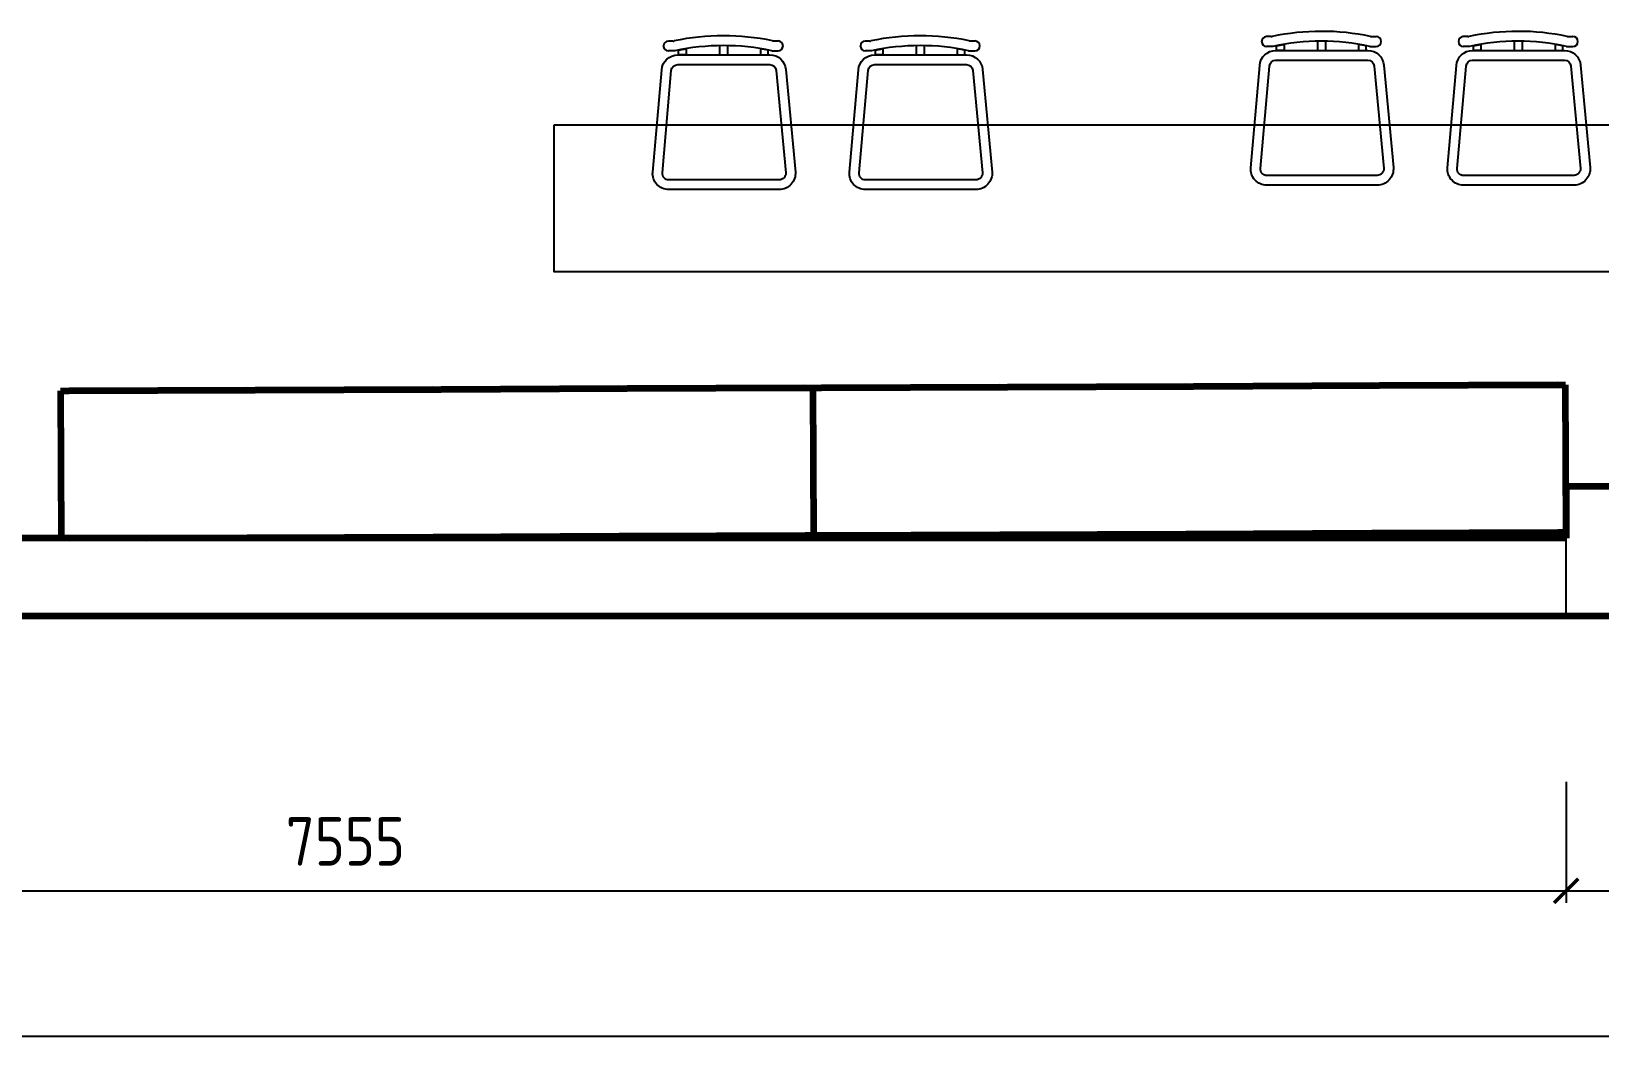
# Model space of a CAD drawing. Header units: millimetres. Extents: x 4307 to 31003, y 2809 to 20009.
# Drawn here: x 8513 to 13366, y 4071 to 7224 of the extents above; entities that cross this region are included whole.
import ezdxf

# ---------------------------------------------------------------- set-up
doc = ezdxf.new("R2010")
doc.units = ezdxf.units.MM
for name, color, linetype in [('3', 3, 'Continuous'), ('4', 4, 'Continuous'), ('ProfileEdges', 7, 'Continuous')]:
    doc.layers.add(name, color=color, linetype=linetype)
doc.layers.add('Q◆01 原始墙柱', color=7, linetype='Continuous', lineweight=0)
doc.layers.add('Q◆03 公共标注', color=44, linetype='Continuous', lineweight=0)
doc.styles.add('尺寸标注', font='ARCHS.SHX')
doc.dimstyles.new('卓艺1：75', dxfattribs={"dimscale": 75, "dimtxt": 2, "dimasz": 1, "dimexe": 0.5, "dimexo": 0.5, "dimgap": 1, "dimtad": 1, "dimdec": 0, "dimrnd": 5, "dimdsep": 46, "dimtxsty": '尺寸标注', "dimblk": 'ARCHTICK', "dimblk1": 'ARCHTICK', "dimblk2": 'ARCHTICK', "dimcen": 1, "dimclrd": 44, "dimclre": 44, "dimclrt": 2, "dimadec": 0, "dimazin": 0, "dimtfac": 1, "dimtdec": 0, "dimtix": 1, "dimtmove": 2, "dimatfit": 3, "dimldrblk": 'hl_arrow2', "dimfxl": 4.5, "dimfxlon": 1, "dimarcsym": 0})

# ---------------------------------------------------------------- blocks, each defined once
blk = doc.blocks.new('_ArchTick')
at = {"color": 2, "linetype": 'ByBlock', "const_width": 0.15}
blk.add_lwpolyline([(-0.5, -0.5), (0.5, 0.5)], dxfattribs=at)
blk = doc.blocks.new('*D80')
at = {"layer": 'Defpoints', "color": 0, "transparency": 16777216}
for p in [(5707.3, 4937.9), (13262.3, 4937.9), (13262.3, 4562.9)]:
    blk.add_point(p, dxfattribs=at)
at = {"layer": 'Q◆03 公共标注', "color": 44, "lineweight": -2, "transparency": 16777216}
for p, q in [((5707.3, 4900.4), (5707.3, 4525.4)), ((13262.3, 4900.4), (13262.3, 4525.4)), ((5707.3, 4562.9), (13262.3, 4562.9))]:
    blk.add_line(p, q, dxfattribs=at)
at = {"layer": 'Q◆03 公共标注', "color": 44, "lineweight": -2, "transparency": 16777216, "xscale": 75, "yscale": 75, "zscale": 75, "rotation": 180}
blk.add_blockref('_ArchTick', (5707.3, 4562.9), dxfattribs=at)
at = {"layer": 'Q◆03 公共标注', "color": 44, "lineweight": -2, "transparency": 16777216, "xscale": 75, "yscale": 75, "zscale": 75}
blk.add_blockref('_ArchTick', (13262.3, 4562.9), dxfattribs=at)
at = {"layer": 'Q◆03 公共标注', "color": 2, "transparency": 16777216, "insert": (9484.8, 4716.1), "char_height": 150, "attachment_point": 5, "style": '尺寸标注'}
blk.add_mtext('7555', dxfattribs=at)
blk = doc.blocks.new('hl_arrow2')
at = {"color": 2}
blk.add_line((-0.221, 0), (-1, 0), dxfattribs=at)
blk.add_lwpolyline([(-0.221, 0), (-0.861, -0.689), (-0.654, -0.862), (0, 0), (-0.654, 0.862), (-0.861, 0.689)], close=True, dxfattribs=at)
for points in [[(-0.861, 0.689), (-0.654, 0.862), (-0.221, 0), (0, 0)], [(-0.861, -0.689), (-0.654, -0.862), (-0.221, 0), (0, 0)]]:
    blk.add_solid(points, dxfattribs=at)
blk = doc.blocks.new('*D81')
at = {"layer": 'Defpoints', "color": 0, "transparency": 16777216}
for p in [(13262.3, 4937.9), (13862.3, 4937.9), (13862.3, 4562.9)]:
    blk.add_point(p, dxfattribs=at)
at = {"layer": 'Q◆03 公共标注', "color": 44, "lineweight": -2, "transparency": 16777216}
for p, q in [((13262.3, 4900.4), (13262.3, 4525.4)), ((13862.3, 4900.4), (13862.3, 4525.4)), ((13262.3, 4562.9), (13862.3, 4562.9))]:
    blk.add_line(p, q, dxfattribs=at)
at = {"layer": 'Q◆03 公共标注', "color": 44, "lineweight": -2, "transparency": 16777216, "xscale": 75, "yscale": 75, "zscale": 75, "rotation": 180}
blk.add_blockref('_ArchTick', (13262.3, 4562.9), dxfattribs=at)
at = {"layer": 'Q◆03 公共标注', "color": 44, "lineweight": -2, "transparency": 16777216, "xscale": 75, "yscale": 75, "zscale": 75}
blk.add_blockref('_ArchTick', (13862.3, 4562.9), dxfattribs=at)
at = {"layer": 'Q◆03 公共标注', "color": 2, "transparency": 16777216, "insert": (13562.3, 4712.9), "char_height": 150, "attachment_point": 5, "style": '尺寸标注'}
blk.add_mtext('600', dxfattribs=at)
blk = doc.blocks.new('*D86')
at = {"layer": 'Defpoints', "color": 0, "transparency": 16777216}
for p in [(5467.3, 4937.9), (29917.3, 4937.9), (29917.3, 4112.9)]:
    blk.add_point(p, dxfattribs=at)
at = {"layer": 'Q◆03 公共标注', "color": 44, "lineweight": -2, "transparency": 16777216}
for p, q in [((5467.3, 4450.4), (5467.3, 4075.4)), ((29917.3, 4450.4), (29917.3, 4075.4)), ((5467.3, 4112.9), (29917.3, 4112.9))]:
    blk.add_line(p, q, dxfattribs=at)
at = {"layer": 'Q◆03 公共标注', "color": 44, "lineweight": -2, "transparency": 16777216, "xscale": 75, "yscale": 75, "zscale": 75, "rotation": 180}
blk.add_blockref('_ArchTick', (5467.3, 4112.9), dxfattribs=at)
at = {"layer": 'Q◆03 公共标注', "color": 44, "lineweight": -2, "transparency": 16777216, "xscale": 75, "yscale": 75, "zscale": 75}
blk.add_blockref('_ArchTick', (29917.3, 4112.9), dxfattribs=at)
at = {"layer": 'Q◆03 公共标注', "color": 2, "transparency": 16777216, "insert": (17692.3, 4269.2), "char_height": 150, "attachment_point": 5, "style": '尺寸标注'}
blk.add_mtext('24450', dxfattribs=at)

msp = doc.modelspace()

# ---------------------------------------------------------------- linework, layer by layer
msp.add_line((13262.3, 5414.4), (13262.3, 5654.4))
msp.add_lwpolyline([(10130.3, 6934.7), (17418.6, 6934.7), (17418.6, 6478.7), (10130.3, 6478.7)], close=True)
at = {"layer": '3', "color": 7}
for points in [[(12343.9, 7115.8, -0.391069), (12363.8, 7134.3), (12648.4, 7134.4, -0.390086), (12668.3, 7116.1), (12697.7, 6799.3, -0.43876), (12677.8, 6777.6), (12336, 6777.4, -0.437743), (12316.1, 6799)], [(12952.6, 7115.8, -0.391069), (12972.5, 7134.3), (13257.2, 7134.4, -0.390086), (13277.1, 7116.1), (13306.5, 6799.3, -0.43876), (13286.6, 6777.6), (12944.8, 6777.4, -0.437743), (12924.8, 6799)], [(10493.3, 7102.3, -0.391069), (10513.2, 7120.7), (10797.9, 7120.8, -0.390086), (10817.8, 7102.5), (10847.2, 6785.7, -0.43876), (10827.3, 6764), (10485.5, 6763.8, -0.437743), (10465.5, 6785.4)], [(11102.1, 7102.3, -0.391069), (11122, 7120.7), (11406.6, 7120.8, -0.390086), (11426.6, 7102.5), (11455.9, 6785.7, -0.43876), (11436, 6764), (11094.2, 6763.8, -0.437743), (11074.3, 6785.4)]]:
    msp.add_lwpolyline(points, format="xyb", close=True, dxfattribs=at)
at = {"layer": '4', "color": 7}
for p, q in [((10499, 7193.6), (10484.4, 7193.6)), ((10809.3, 7193.8), (10823.9, 7193.8)), ((11107.8, 7193.6), (11093.2, 7193.6)), ((11418.1, 7193.8), (11432.7, 7193.8)), ((12320, 7191.7), (12320, 7192.2)), ((12349.6, 7207.2), (12335, 7207.2)), ((12493.6, 7164.3), (12493.6, 7193)), ((12518.6, 7164.3), (12518.6, 7192.9)), ((12659.8, 7207.4), (12674.5, 7207.4)), ((12689.5, 7191.9), (12689.5, 7192.4)), ((12928.7, 7191.7), (12928.7, 7192.2)), ((12958.3, 7207.2), (12943.7, 7207.2)), ((13102.3, 7164.3), (13102.3, 7193)), ((13127.3, 7164.3), (13127.3, 7192.9)), ((13268.6, 7207.4), (13283.2, 7207.4)), ((13298.2, 7191.9), (13298.2, 7192.4)), ((10469.4, 7178.1), (10469.4, 7178.6)), ((10503.9, 7163.1), (10484.4, 7163.1)), ((10643, 7150.8), (10643, 7179.4)), ((10668, 7150.8), (10668, 7179.4)), ((10804.5, 7163.3), (10823.9, 7163.3)), ((10838.9, 7178.3), (10838.9, 7178.8)), ((11078.2, 7178.1), (11078.2, 7178.6)), ((11112.7, 7163.1), (11093.2, 7163.1)), ((11251.8, 7150.8), (11251.8, 7179.4)), ((11276.8, 7150.8), (11276.8, 7179.4)), ((11413.2, 7163.3), (11432.7, 7163.3)), ((11447.7, 7178.3), (11447.7, 7178.8)), ((12354.5, 7176.7), (12335, 7176.7)), ((12655, 7176.8), (12674.5, 7176.9)), ((12963.2, 7176.7), (12943.7, 7176.7)), ((13263.8, 7176.8), (13283.2, 7176.9))]:
    msp.add_line(p, q, dxfattribs=at)
for points in [[(12366.4, 7178.7), (12389.7, 7182.8), (12389.7, 7164.3), (12366.4, 7164.3)], [(12643.1, 7178.8), (12619.8, 7182.9), (12619.8, 7164.4), (12643.1, 7164.4)], [(12975.1, 7178.7), (12998.4, 7182.8), (12998.5, 7164.3), (12975.2, 7164.3)], [(13251.8, 7178.8), (13228.5, 7182.9), (13228.5, 7164.4), (13251.8, 7164.4)], [(10515.8, 7165.1), (10539.1, 7169.2), (10539.2, 7150.7), (10515.9, 7150.7)], [(10792.5, 7165.3), (10769.2, 7169.3), (10769.2, 7150.8), (10792.6, 7150.8)], [(11124.6, 7165.1), (11147.9, 7169.2), (11147.9, 7150.7), (11124.6, 7150.7)], [(11401.3, 7165.3), (11378, 7169.3), (11378, 7150.8), (11401.3, 7150.8)]]:
    msp.add_lwpolyline(points, close=True, dxfattribs=at)
for points in [[(10463.4, 7104.6, -0.391069), (10513.2, 7150.7), (10797.8, 7150.8, -0.390086), (10847.7, 7105), (10877.1, 6788.2, -0.43876), (10827.3, 6734), (10485.5, 6733.8, -0.437743), (10435.6, 6787.8)], [(11072.2, 7104.6, -0.391069), (11122, 7150.7), (11406.6, 7150.8, -0.390086), (11456.4, 7105), (11485.8, 6788.2, -0.43876), (11436, 6734), (11094.2, 6733.8, -0.437743), (11044.4, 6787.8)], [(12314, 7118.2, -0.391069), (12363.8, 7164.3), (12648.4, 7164.4, -0.390086), (12698.2, 7118.6), (12727.6, 6801.8, -0.43876), (12677.8, 6747.6), (12336, 6747.4, -0.437743), (12286.2, 6801.4)], [(12922.7, 7118.2, -0.391069), (12972.5, 7164.3), (13257.1, 7164.4, -0.390086), (13307, 7118.6), (13336.4, 6801.8, -0.43876), (13286.6, 6747.6), (12944.8, 6747.4, -0.437743), (12894.9, 6801.4)]]:
    msp.add_lwpolyline(points, format="xyb", close=True, dxfattribs=at)
for centre, radius, start, end in [((10484.4, 7178.6), 15, 90.0313, 180.0313), ((10499, 7208.6), 15, 270.0313, 282.0289), ((10654.6, 6478.7), 731.3, 78.0337, 102.0289), ((10809.3, 7208.8), 15, 258.0337, 270.0313), ((10809.3, 7208.8), 15, 258.0337, 270.0313), ((10823.9, 7178.8), 15, 0.0313, 90.0313), ((11093.2, 7178.6), 15, 90.0313, 180.0313), ((11107.8, 7208.6), 15, 270.0313, 282.0289), ((11263.3, 6478.7), 731.3, 78.0337, 102.0289), ((11418, 7208.8), 15, 258.0337, 270.0313), ((11418, 7208.8), 15, 258.0337, 270.0313), ((11432.7, 7178.8), 15, 0.0313, 90.0313), ((12335, 7192.2), 15, 90.0313, 180.0313), ((12335, 7191.7), 15, 180.0313, 270.0313), ((12349.6, 7222.2), 15, 270.0313, 282.0289), ((12505.1, 6492.3), 731.3, 78.0337, 102.0289), ((12505.1, 6492.3), 700.8, 77.6488, 102.4138), ((12659.8, 7222.4), 15, 258.0337, 270.0313), ((12659.8, 7222.4), 15, 258.0337, 270.0313), ((12674.5, 7192.4), 15, 0.0313, 90.0313), ((12674.5, 7191.9), 15, 270.0313, 0.0313), ((12943.7, 7192.2), 15, 90.0313, 180.0313), ((12943.7, 7191.7), 15, 180.0313, 270.0313), ((12958.3, 7222.2), 15, 270.0313, 282.0289), ((13113.9, 6492.3), 731.3, 78.0337, 102.0289), ((13113.9, 6492.3), 700.8, 77.6488, 102.4138), ((13268.6, 7222.4), 15, 258.0337, 270.0313), ((13268.6, 7222.4), 15, 258.0337, 270.0313), ((13283.2, 7192.4), 15, 0.0313, 90.0313), ((13283.2, 7191.9), 15, 270.0313, 0.0313), ((10484.4, 7178.1), 15, 180.0313, 270.0313), ((10654.6, 6478.7), 700.8, 77.6488, 102.4138), ((10823.9, 7178.3), 15, 270.0313, 0.0313), ((11093.2, 7178.1), 15, 180.0313, 270.0313), ((11263.3, 6478.7), 700.8, 77.6488, 102.4138), ((11432.7, 7178.3), 15, 270.0313, 0.0313)]:
    msp.add_arc(centre, radius, start, end, dxfattribs=at)
at = {"layer": 'ProfileEdges', "lineweight": 211}
for p, q in [((9754.8, 6115.3), (9205.2, 6113)), ((9754.8, 6115.3), (9780.8, 6115.4)), ((9754.8, 6115.3), (9754.8, 6114.3)), ((10330.4, 6117.7), (9780.8, 6115.4)), ((10330.4, 6116.7), (9780.8, 6114.4)), ((9780.8, 6114.4), (9780.8, 6115.4)), ((10330.4, 6117.7), (10356.4, 6117.8)), ((10330.4, 6117.7), (10330.4, 6116.7)), ((10905.9, 6120.1), (10356.4, 6117.8)), ((10906, 6119.1), (10356.4, 6116.8)), ((10356.4, 6116.8), (10356.4, 6117.8)), ((10905.9, 6120.1), (10932, 6120.3)), ((10906, 6119.1), (10905.9, 6120.1)), ((10932, 6119.8), (10932, 6120.3)), ((10932, 6119.8), (10958, 6119.9)), ((10933.9, 5663.1), (10932, 6119.8)), ((11507.6, 6122.2), (10958, 6119.9)), ((11507.6, 6121.2), (10958, 6118.9)), ((10958, 6118.9), (10958, 6119.9)), ((11507.6, 6122.2), (11533.6, 6122.3)), ((11507.6, 6122.2), (11507.6, 6121.2)), ((12083.2, 6124.6), (11533.6, 6122.3)), ((12083.2, 6123.6), (11533.6, 6121.3)), ((11533.6, 6121.3), (11533.6, 6122.3)), ((12083.2, 6124.6), (12109.2, 6124.7)), ((12083.2, 6124.6), (12083.2, 6123.6)), ((12658.8, 6127), (12109.2, 6124.7)), ((12658.8, 6126), (12109.2, 6123.7)), ((12109.2, 6123.7), (12109.2, 6124.7)), ((12658.8, 6127), (12684.8, 6127.1)), ((12658.8, 6127), (12658.8, 6126)), ((13234.3, 6129.5), (12684.8, 6127.1)), ((13234.4, 6128.4), (12684.8, 6126.1)), ((12684.8, 6126.1), (12684.8, 6127.1)), ((13234.3, 6129.5), (13260.4, 6129.6)), ((13234.4, 6128.4), (13234.3, 6129.5)), ((13262.3, 5672.4), (13260.4, 6129.6)), ((8603.6, 6110.5), (8629.6, 6110.6)), ((8603.6, 6110.5), (8605.5, 5654.4)), ((9179.2, 6112.9), (8629.6, 6110.6)), ((9179.2, 6111.9), (8629.6, 6109.6)), ((8629.6, 6109.6), (8629.6, 6110.6)), ((9179.2, 6112.9), (9205.2, 6113)), ((9179.2, 6112.9), (9179.2, 6111.9)), ((9754.8, 6114.3), (9205.2, 6112)), ((9205.2, 6112), (9205.2, 6113)), ((13861.6, 5814.4), (13262.3, 5814.4)), ((13262.3, 5814.4), (13262.3, 5672.4)), ((8605.5, 5654.4), (5707.3, 5654.4)), ((8631.5, 5654.4), (8605.5, 5654.4)), ((8631.5, 5654.4), (9181.1, 5656.7)), ((8869.7, 5654.4), (8631.5, 5654.4)), ((8869.7, 5654.4), (9181.1, 5655.7)), ((13262.3, 5654.4), (8869.7, 5654.4)), ((9181.1, 5655.7), (9181.1, 5656.7)), ((9207.1, 5655.8), (9181.1, 5655.7)), ((9207.1, 5656.8), (9756.7, 5659.1)), ((9756.7, 5658.1), (9207.1, 5655.8)), ((9207.1, 5656.8), (9207.1, 5655.8)), ((9756.7, 5658.1), (9756.7, 5659.1)), ((9782.7, 5658.2), (9756.7, 5658.1)), ((9782.7, 5659.2), (10332.3, 5661.5)), ((10332.3, 5660.5), (9782.7, 5658.2)), ((9782.7, 5659.2), (9782.7, 5658.2)), ((10332.3, 5660.5), (10332.3, 5661.5)), ((10358.3, 5660.6), (10332.3, 5660.5)), ((10358.3, 5661.6), (10907.9, 5664)), ((10907.9, 5663), (10358.3, 5660.6)), ((10358.3, 5661.6), (10358.3, 5660.6)), ((10907.9, 5663), (10907.9, 5664)), ((10933.9, 5663.1), (10907.9, 5663)), ((10933.9, 5663.1), (10933.9, 5662.6)), ((10959.9, 5662.7), (10933.9, 5662.6)), ((10959.9, 5663.7), (11509.5, 5666)), ((10959.9, 5662.7), (11509.5, 5665)), ((10959.9, 5663.7), (10959.9, 5662.7)), ((11509.5, 5665), (11509.5, 5666)), ((11535.5, 5665.1), (11509.5, 5665)), ((11535.5, 5666.1), (12085.1, 5668.4)), ((12085.1, 5667.4), (11535.5, 5665.1)), ((11535.5, 5666.1), (11535.5, 5665.1)), ((12085.1, 5667.4), (12085.1, 5668.4)), ((12111.1, 5667.5), (12085.1, 5667.4)), ((12111.1, 5668.5), (12660.7, 5670.8)), ((12660.7, 5669.8), (12111.1, 5667.5)), ((12111.1, 5668.5), (12111.1, 5667.5)), ((12660.7, 5669.8), (12660.7, 5670.8)), ((12686.7, 5669.9), (12660.7, 5669.8)), ((12686.7, 5670.9), (13236.3, 5673.3)), ((13236.3, 5672.3), (12686.7, 5669.9)), ((12686.7, 5670.9), (12686.7, 5669.9)), ((13236.3, 5672.3), (13236.3, 5673.3)), ((13262.3, 5672.4), (13236.3, 5672.3)), ((13262.3, 5672.4), (13262.3, 5654.4)), ((5467.3, 5414.4), (13262.3, 5414.4)), ((13262.3, 5414.4), (13862.3, 5414.4))]:
    msp.add_line(p, q, dxfattribs=at)
at = {"layer": 'Q◆01 原始墙柱'}
for p, q in [((5707.3, 5654.4), (13262.3, 5654.4)), ((5467.3, 5414.4), (29917.3, 5414.4))]:
    msp.add_line(p, q, dxfattribs=at)
msp.add_lwpolyline([(13262.3, 5414.4), (13262.3, 5814.4), (13862.3, 5814.4), (13862.3, 5414.4)], close=True, dxfattribs=at)

# ---------------------------------------------------------------- dimensions: what is measured, and where the dimension line sits
at = {"layer": 'Q◆03 公共标注'}
for base, p1, p2, picture, middle in [((29917.3, 4112.9), (5467.3, 4937.9), (29917.3, 4937.9), '*D86', (17692.3, 4269.2)), ((13262.3, 4562.9), (5707.3, 4937.9), (13262.3, 4937.9), '*D80', (9484.8, 4716.1)), ((13862.3, 4562.9), (13262.3, 4937.9), (13862.3, 4937.9), '*D81', (13562.3, 4712.9))]:
    dim = msp.add_linear_dim(base=base, p1=p1, p2=p2, dimstyle='卓艺1：75', dxfattribs=at)
    dim.commit()
    dim.dimension.update_dxf_attribs({"geometry": picture, "text_midpoint": middle})

doc.saveas('drawing.dxf')
